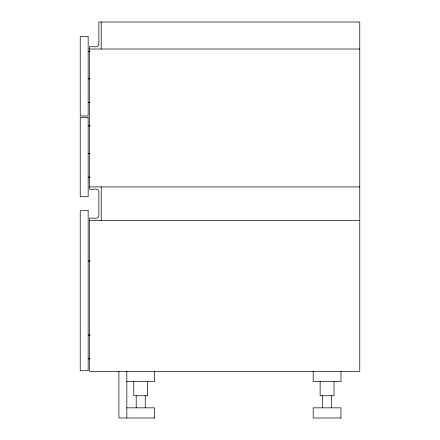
<?xml version="1.0" encoding="UTF-8"?>
<svg xmlns="http://www.w3.org/2000/svg" width="440" height="440" viewBox="0 0 440 440"><rect width="100%" height="100%" fill="white"/><g stroke="black" fill="none" stroke-linecap="round" stroke-linejoin="round"><path stroke-width="0.66" d="M89.551 49.022L359.766 49.022M88.154 51.348L90.217 51.348M88.154 78.837L90.211 78.837M88.154 102.597L90.211 102.597M88.154 125.889L90.217 125.889M88.154 153.379L90.211 153.379M88.154 177.139L90.211 177.139M89.551 186.923L359.766 186.923M89.551 220.468L359.766 220.468M88.154 260.997L90.217 260.997M88.154 335.071L90.211 335.071M88.154 358.831L90.211 358.831M126.825 381.574L154.616 381.574L154.616 371.41M126.825 407.836L154.616 407.836L154.616 418M154.776 418L118.905 418L118.905 371.41M341.132 418L313.175 418L313.175 407.836L340.973 407.836L340.973 418M340.973 371.41L340.973 381.574L313.175 381.574L313.175 371.41M334.02 381.574L334.02 395.731L320.127 395.731L320.127 381.574M331.59 395.731L331.59 407.836M322.559 395.731L322.559 407.836M147.67 381.574L147.67 395.731L133.771 395.731L133.771 381.574M145.239 395.731L145.239 407.836M136.202 395.731L136.202 407.836M126.825 371.41L126.825 418M101.2 22L101.2 49.022M101.2 186.923L101.2 220.468M98.868 44.363C98.252 48.631 92.175 45.98 89.551 46.69L89.551 189.25C92.175 189.965 98.252 187.314 98.868 191.582L98.868 215.809C98.252 220.072 92.175 217.421 89.551 218.136L89.551 371.41L359.766 371.41L359.766 22L98.868 22L98.868 44.363M88.154 36.674L80.234 36.674L80.234 115.99L88.154 115.99L88.154 36.674M88.154 117.392L80.234 117.392L80.234 196.708L88.154 196.708L88.154 117.392M88.154 210.683L80.234 210.683L80.234 370.711L88.154 370.711L88.154 210.683"/></g></svg>
